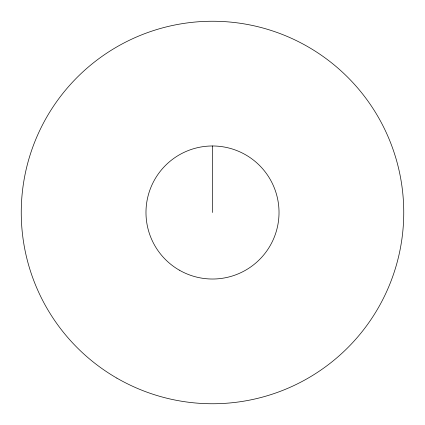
<?xml version="1.0" encoding="UTF-8"?>
<svg xmlns="http://www.w3.org/2000/svg" width="425" height="425" viewBox="0 0 425 425"><rect width="100%" height="100%" fill="white"/><g stroke="black" fill="none" stroke-linecap="round" stroke-linejoin="round"><path stroke-width="0.64" d="M212.5 145.977L212.5 212.5M179.238 270.109A66.523 66.523 0 0 0 279.023 212.5A66.523 66.523 0 0 0 179.238 154.891A66.523 66.523 0 0 0 179.238 270.109M116.875 378.128A191.25 191.25 0 0 0 403.75 212.5A191.25 191.25 0 0 0 116.875 46.872A191.25 191.25 0 0 0 116.875 378.128"/></g></svg>
